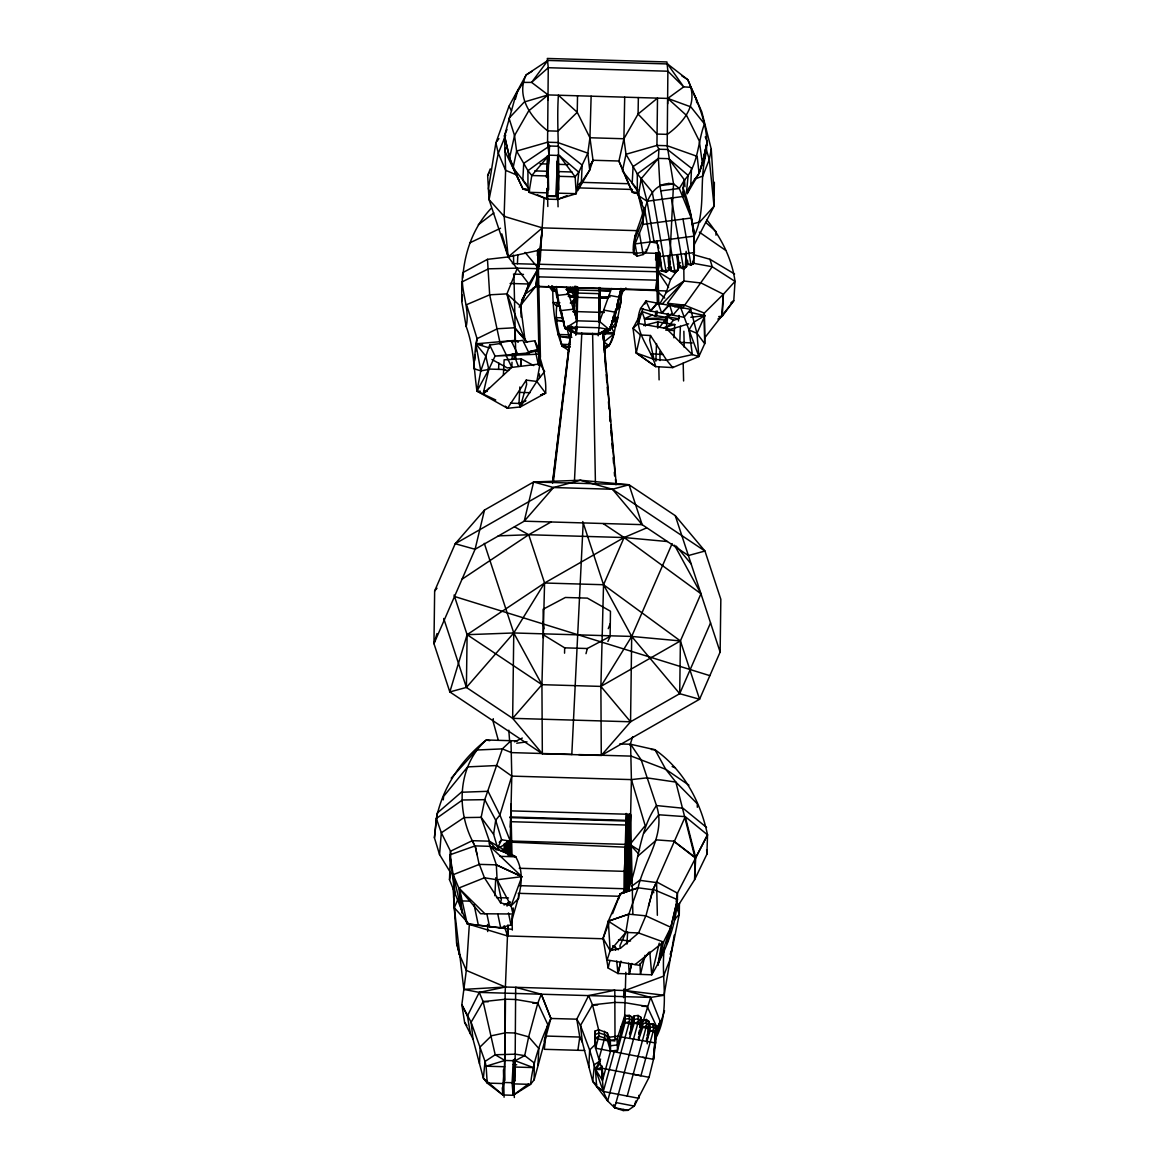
<?xml version="1.0" encoding="UTF-8"?>
<svg xmlns="http://www.w3.org/2000/svg" width="1169" height="1169" viewBox="0 0 1169 1169"><rect width="100%" height="100%" fill="white"/><g stroke="black" fill="none" stroke-linecap="round" stroke-linejoin="round"><path stroke-width="1.5" d="M462.792 277.901C464.429 252.431 473.372 226.874 491.331 208.199M628.922 889.375L631.406 779.606L630.602 744.258L641.211 759.923L656.467 805.558C639.341 829.946 639.282 861.042 628.849 888.367L620.14 893.964L608.318 921.172L603.072 938.312L608.158 968.049L617.963 973.499L651.747 974.814C666.228 950.192 677.888 922.151 677.436 893.131L707.523 834.856C700.669 801.554 683.324 769.64 654.991 749.738L630.602 744.258L619.731 743.952M547.647 183.08L549.021 155.17L547.574 142.223L548.261 67.714L547.311 58.45L666.929 61.957L667.879 71.221L667.192 145.73L673.519 183.854L669.603 263.551M576.419 321.431L576.814 287.019L576.536 295.538L576.77 293.024L599.229 293.682L598.864 322.089M599.259 287.676L599.2 297.949L608.114 297.569M543.41 638.011L543.117 609.254L565.372 597.476L587.393 598.119L610.466 611.226L610.116 636.418L607.909 641.43M599.259 287.559L599.244 290.336L609.926 290.803M604.125 312.488L576.58 311.597L576.77 293.024L576.668 304.072M605.337 331.718L605.367 329.76M714.361 182.276L714.054 206.226L693.714 245.651M434.649 590.915L433.962 643.666L449.831 691.931L542.328 753.713L601.275 755.452L699.573 699.252L720.133 652.054L720.835 599.302L704.951 551.037L675.273 515.661L629.039 484.755L580.321 480.254L533.634 481.964L484.492 510.064L455.209 543.731L434.649 590.915L437.001 588.226M511.072 929.209L467.191 923.875L449.495 879.702L450.503 851.222L441.327 832.781L436.344 818.49C442.759 787.102 461.185 759.748 486.333 739.977L517.487 740.898M514.492 526.81L528.709 534.744L544.579 583.01L541.934 684.669L542.328 753.713L512.65 718.336L466.402 687.43L467.103 634.679L454.054 595.036M710.547 622.902L679.7 693.685L630.559 721.784L512.65 718.336L513.775 632.97L484.302 543.351M582.761 521.564L603.54 584.734L600.881 686.408L601.275 755.452L630.559 721.784L631.684 636.433L672.131 543.614M646.486 527.964L624.1 537.535L544.579 583.01L513.775 632.97L466.402 687.43L449.831 691.931L467.103 634.679L544.579 583.01L603.54 584.734L680.402 640.933L699.573 699.252L679.7 693.685L680.402 640.933L700.962 593.75L674.513 545.178M548.042 100.286L548.129 94.923L531.617 82.4L523.23 82.414L516.187 93.783L504.511 135.765L505.622 170.294L504.117 216.338L508.194 256.946L528.899 284.009L520.673 306.263L521.155 317.033M667.674 103.793L667.762 98.43L683.719 86.857L691.011 87.339C700.655 109.009 710.62 133.047 705.258 157.099C699.047 183.401 706.324 212.29 693.728 236.854M523.756 342.342L534.803 340.778C539.654 358.05 547.034 374.65 545.602 393.149L520.307 406.958L507.521 408.273L476.967 391.133C473.796 369.243 474.029 347.704 466.183 326.516C470.376 308.075 459.899 290.701 462.807 272.625L487.473 259.343L508.194 256.946L540.516 249.932L634.811 252.694M603.642 938.78L507.58 935.974L507.916 925.234L505.14 993.153L505.008 1053.883L503.766 1083.575L487.225 1083.093L486.114 1066.201L504.891 1060.458L515.149 1060.751L524.706 1055.622L528.666 1036.859L537.784 1003.221L541.305 994.22L550.877 1018.462C541.159 1039.299 533.02 1061.335 530.551 1084.364L514.009 1083.882L515.149 1060.751L515.675 987.308L541.305 994.22L550.891 1018.418L534.204 1079.747L530.551 1084.364L513.118 1095.28L502.86 1094.973L487.225 1083.093L483.367 1078.256L473.007 1039.168L471.107 1022.247L461.843 1004.77L466.314 970.416L469.339 924.416L454.273 907.714L453.177 888.63M577.53 95.785L577.238 112.282L589.936 137.752L593.034 160.314L589.717 170.06L577.691 190.693M620.944 288.363L615.829 312.298L610.043 329.731L598.66 334.524L576.215 333.793L576.346 326.18M638.362 97.568L638.069 114.065L623.91 138.76L618.927 161.074L632.414 192.286L639.034 194.156M655.488 1039.811L655.677 1028.808L653.398 1027.142L650.022 1027.303L647.115 1035.31M615.011 1039.46L614.806 990.216L588.606 995.608L576.785 1019.178L580.482 1025.447L582.381 1042.368L592.741 1081.471L607.632 1100.95L614.631 1107.744L623.209 1110.55L628.016 1110.331L634.241 1106.093L649.073 1077.321L653.486 1059.377L655.546 1042.996L655.619 1026.046L653.325 1023.956L649.949 1023.679L648.181 1028.296M651.396 749.534L654.991 749.738L665.745 769.304L675.857 782.09L695.014 857.71L694.62 879.673L675.872 909.204M510.999 811.461L511.145 803.921M577.793 287.077L577.135 320.803L575.776 335.152L576.273 326.399M598.221 335.81L599.58 321.475L600.238 287.735M637.836 189.889L622.434 171.025L625.999 154.264L623.91 138.76L624.699 97.173M510.268 841.388L509.991 853.852L510.283 841.008L629.901 844.515L639.633 850.564M564.554 653.193L564.671 647.845L542.767 634.446M623.895 892.97L626.219 813.449M509.903 853.691L511.788 776.114L510.985 740.708L502.363 748.891L484.755 799.669L481.16 817.336L489.402 841.183L490.074 846.385L515.69 856.804C528.593 879.234 515.471 902.41 510.97 924.898L500.683 927.777L467.191 923.875L459.651 889.156L480.561 913.734L513.016 914.012L512.738 910.607M693.261 263.741C696.461 237.818 692.092 212.159 683.047 187.829L684.493 180.011C698.697 164.361 697.469 142.647 704.454 123.929L690.835 106.876L667.762 98.43L548.129 94.923L524.297 101.995L509.041 118.201L514.535 135.546L516.625 151.064L513.074 167.825L523.04 189.086L529.659 190.942M574.49 286.347L574.213 309.814M574.447 306.599L574.666 286.946M575.09 290.599L575.177 287.165M575.104 301.047L575.484 286.244M572.532 287.253L575.893 291.519L575.966 287.881L574.534 292.338L569.654 288.568L566.687 289.532M576.638 306.643L577.135 287.413M576.215 333.793L576.843 327.086L599.288 327.744L610.043 329.731L612.585 320.379L612.045 322.644M576.522 321.738L577.428 286.916M576.624 326.867L576.463 333.033L598.908 333.691L610.043 329.731L612.585 320.379L611.855 322.629M576.785 320.174L577.632 287.472M598.966 322.396L599.872 287.589M599.2 322.512L600.077 288.129M628.747 889.375L629.901 844.515L645.2 825.635L631.406 779.606L511.788 776.114L496.883 765.52L467.615 766.893L443.636 796.381L443.241 799.888M470.42 924.445L469.339 924.416L507.58 935.974L507.857 925.234M557.759 193.148L576.244 193.689L575.133 176.797L578.772 172.194L587.817 153.139L557.818 142.53L547.574 142.223L516.625 151.064L527.935 170.703L527.95 187.566L529.031 192.315L547.194 199.139L557.452 199.431L576.244 193.689L577.106 189.013L589.717 170.06L587.817 153.139L589.936 137.752L591.134 96.194M505.271 850.579L505.476 843.667L505.622 849.936L502.159 849.834M624.567 1020.332L625.824 972.287M626.964 944.099L627.636 931.898M656.569 312.138L656.467 315.718L655.224 316.112L641.942 311.524L633.028 328.241L636.228 352.965L655.648 366.628L672.745 367.592L698.901 356.501L704.717 343.701L704.293 313.087L684.581 305.167L667.367 303.253L683.967 281.042L683.807 268.592M664.387 947.854C660.324 978.307 671.371 1011.127 655.181 1039.256L664.562 1010.717M653.749 888.235L685.239 816.649L695.701 857.725L694.62 879.673L706.909 854.174L707.523 834.856L685.239 816.649L658.892 814.778L644.046 833M500.712 343.467L489.679 345.03L495.072 356.077L488.803 369.462L483.075 394.085L511.832 367.314L512.007 362.244M512.124 358.854L512.3 353.769M537.433 194.828L547.194 199.139L547.399 188.136L547.823 206.504M557.657 188.428L557.452 199.431L566.936 195.705M575.747 294.778L575.528 301.368L575.791 300.521M574.651 296.634L574.827 291.402M457.927 899.326L454.273 907.714L463.815 989.383L479.232 992.393L483.133 1001.628L471.107 1022.247L485.033 1061.452L483.367 1078.256L502.86 1094.973L504.058 1069.84M547.457 155.594L546.464 177.513M547.793 147.192L547.837 145.964M577.106 189.013L578.772 172.194L559.279 155.477L549.021 155.17L527.935 170.703L531.793 175.525L548.334 176.008L547.194 199.139L547.399 188.136L546.873 196.275L557.379 196.582L555.816 195.997L557.73 155.287M655.853 361.221L656.54 343.598M665.482 323.55L665.716 317.647L644.514 318.772L641.942 311.524L643.096 308.528M672.774 366.745L672.745 367.592L666.695 360.257L650.475 335.503L640.393 334.977L633.028 328.241L638.391 323.477L641.942 311.524M673.899 337.797L674.776 324.529L657.738 321.928L643.622 325.537M680.402 326.253L679.788 342.298L692.253 342.999M576.405 317.53L576.653 305.094M479.495 1063.658L480.254 1046.81L491.521 1035.763L505.826 1032.724L514.711 1032.987L528.666 1036.859L538.836 1048.535L537.93 1065.368M588.869 1066.859L589.629 1050.025L580.482 1025.447L592.508 1004.829L588.606 995.608M637.324 190.766L637.31 173.903L658.395 158.37L668.639 158.677L688.146 175.394L686.481 192.213L690.762 185.126L691.522 168.278L667.455 149.471L658.921 149.223L633.087 166.568L632.181 183.401L637.324 190.766L642.789 213.825L643.038 224.375L635.074 243.926L633.642 253.702L637.207 256.172L643.14 254.55L646.267 252.036L650.315 241.91L645.142 212.173L638.406 195.515L641.167 178.74L658.395 158.37L658.921 149.223L656.934 145.424L657.504 98.138L638.069 114.065L657.095 134.07L667.338 134.362C685.56 121.094 699.267 102.171 687.723 79.638L667.499 63.944L547.881 60.437L526.167 74.904L508.939 106.306L495.875 142.866L488.423 188.735L489.46 192.198M472.247 841.432L472.276 840.686C456.129 808.437 458.146 764.921 486.333 739.977L489.753 740.664M475.125 846.531L472.276 840.686L450.503 851.222L450.649 862.152M498.564 369.36L498.871 363.135M479.319 865.089L475.155 845.888L449.831 854.86L455.048 895.089L453.221 874.675L449.831 854.86M503.386 375.044L504.131 359.804L521.242 358.854L533.722 365.576M517.414 263.726L517.852 254.93M489.241 844.223L489.402 841.183L472.276 840.686L473.708 843.609M514.024 359.438L514.272 354.265M494.882 895.761L495.758 877.729M539.084 357.875L540.034 363.939L544.637 371.45L536.834 381.43L520.307 406.958L518.992 403.451L519.869 386.968M520.921 365.649L521.242 358.854L520.468 365.853M505.972 842.688L505.622 849.936L504.321 843.477M506.718 852.391L507.244 841.534M511.613 752.69L502.363 748.891L476.543 750.016L451.205 778.174M508.004 853.049L508.617 840.701M519.138 307.14L535.855 286.303L666.111 290.949M536.673 269.615L536.922 264.209L537.053 269.615M537.36 255.485L537.623 250.137M508.88 854.451L509.509 841.505M510.225 827.184L510.999 811.403M538.617 248.939L536.936 278.777M509.64 854.028L510.283 841.008L510.619 855.781M539.347 249.143L538.412 268.388L535.84 286.537L525.509 293.828L521.725 299.951M504.146 1068.758L502.86 1094.973L502.275 1087.798M504.628 1059.07L504.906 1080.39M528.578 1083.897L513.118 1095.28L512.095 1082.713L513.41 1059.611M513.118 1095.28L514.886 1059.377M557.365 194.332C560.609 161.264 556.239 128.4 558.387 95.23L577.238 112.282L557.978 131.162L547.72 130.855C530.945 118.011 515.675 96.413 526.167 74.904L532.07 71.338M557.452 199.431L558.592 176.314L575.133 176.797L559.279 155.477M574.476 480.503L581.811 333.063M571.802 754.589L583.185 522.908M626.058 826.074L626.657 813.785M624.831 891.626L624.363 871.343L627.154 814.705M624.582 891.786L628.367 814.749M655.619 259.883L655.97 252.796M519.109 885.649L626.043 888.791L629.711 814.106M657.241 253.629L656.554 267.672L538.748 264.223M626.876 891.026L630.617 814.91M656.846 280.765L658.235 252.446M627.651 890.486L629.901 844.515L638.274 853.516M658.965 252.65L658.03 271.749L655.458 289.868L664.752 298.08M623.588 997.639L624.027 988.886M647.217 1043.8L648.021 1027.434M685.326 267.686L686.145 251.32M706.617 219.684C721.054 237.073 732.013 259.021 735.038 281.408L723.377 294.252L722.296 316.2L717.883 319.064M715.969 235.188L716.159 231.681L705.725 222.417M538.427 268.11L540.736 249.932L544.111 197.59M549.021 155.024L548.48 164.04L539.917 163.806M569.098 350.612L562.172 346.258C554.705 327.408 552.455 306.497 552.849 286.303M575.864 291.49L576.127 287.326M514.944 1059.056L515.149 1080.697M645.785 916.423L653.033 889.273L656.759 881.996L677.436 893.131L676.193 901.913M653.003 889.799L638.128 887.812L620.14 893.964L612.556 913.676M656.715 882.61L639.618 880.315L631.552 886.35M614.149 318.45L613.886 322.089L617.393 319.444L620.403 304.524L621.85 289.97M642.702 1057.287L653.486 1059.377L655.531 1031.832M693.86 251.145L694.225 246.264L693.495 263.595L691.054 265.115L687.752 264.34L685.312 253.688L659.491 256.639L659.389 252.153L659.959 255.543M449.495 879.702L450.81 873.082L439.559 854.583L441.327 832.781L464.005 817.599L481.16 817.336L493.61 834.315L497.541 847.642M693.802 255.704L694.298 249.45M640.393 334.977L636.228 352.965L655.721 366.628C650.724 347.178 631.508 330.462 640.554 308.558L645.975 301.003L690.704 309.347L696.958 333.326L704.717 343.701L704.702 337.87L721.609 316.185L723.377 294.252L701.166 283.015L683.967 281.042L666.184 292.586L659.506 304.451M490.235 168.877L487.663 175.628L489.051 199.621L504.117 216.338L542.358 227.882L535.84 286.361M518.262 341.655L514.959 340.384L475.812 343.847L473.708 368.63L480.795 370.88L488.803 369.462L485.836 356.165L475.812 343.847L477.054 338.674L466.577 304.685L489.679 294.822L506.937 293.872L520.673 306.263L525.027 340.077L514.681 327.773L506.937 293.872L517.312 268.139L658.03 271.749L662.852 269.834M657.343 326.531L657.738 321.928L657.826 328.255M540.312 249.932L542.358 227.882L638.42 230.702M439.559 854.583L434.43 837.808L436.344 818.49L462.413 800.005L484.755 799.669L495.7 820.229L501.603 839.78L498.432 846.327M678.415 320.993L678.897 316.331M540.312 250.034C542.898 272.202 523.668 287.925 520.541 308.484M466.183 326.516L461.74 301.412L462.413 295.129M474.614 360.461L475.213 355.011M475.622 351.387L477.054 338.674L497.424 328.737L514.681 327.773L527.394 342.225M625.926 287.939L621.601 293.258L620.403 304.524M659.959 255.105L658.03 271.749L668.566 287.253M617.013 305.518L620.184 305.606L621.528 293.945M553.317 482.315L571.743 326.692M573.468 312.225L576.463 286.887M689.564 312.269L704.922 315.572L696.958 333.326L698.901 356.501L692.355 354.616L666.228 328.401L668.157 313.394M552.689 482.899L571.539 326.093M573.497 309.873L576.317 286.449M552.469 482.914L571.334 326.984M573.526 308.864L576.156 287.106M655.224 316.112L655.838 311.261M657.08 310.881L656.467 315.718L666.871 317.427L671.868 313.555M643.841 207.41C641.503 223.089 631.172 237.219 633.642 253.702L646.267 252.036L646.209 249.406M659.93 256.771L658.03 271.749L670.538 279.523L666.184 292.586M633.569 250.093L634.972 239.25L642.921 219.567L644.762 209.207M654.099 1050.449L654.786 1045.13M678.868 316.127L678.502 318.816L673.505 320.277L666.228 328.401M577.881 1050.303L579.795 1037.049L576.785 1019.178L550.877 1018.462M515.383 99.19L518.042 89.721M493.61 834.315L495.7 820.229L499.908 814.998L511.788 776.114M473.007 1039.168L470.42 1033.834L467.41 1015.963L479.232 992.393L650.68 997.42L664.094 995.257L674.25 935.185M678.561 908.722L679.423 903.432L679.277 914.304L670.012 959.53L663.466 976.188L625.05 990.523L505.432 987.016L463.815 989.383M605.367 334.539L605.498 333.764M679.057 315.425L678.502 318.816L667.587 316.843L673.505 320.277M608.757 923.525L603.072 938.312L610.16 950.645L620.388 948.307L619.921 945.794L625.839 932.409L628.82 914.158L608.318 921.172L610.16 950.645L607.12 959.954L639.399 965.302L648.853 952.311M434.43 837.808L437.162 813.156L461.302 792.261L488.043 791.296L499.908 814.998L510.283 841.125L497.848 848.533M638.493 1036.976L638.566 1039.972L641.123 1024.555L640.948 1017.322L638.113 1015.452L634.022 1015.978L632.005 1021.005M667.47 313.877L666.871 317.427L659.754 327.115M620.739 290.818L616.881 305.796M648.503 906.238L653.033 889.273L677.421 899.589L670.874 927.309L657.796 965.214L661.756 942.565M638.742 1033.864L639.311 1030.634M639.896 1027.405L641.036 1020.932L638.186 1018.637L634.095 1019.602L629.477 1033.907M650.475 335.503L649.672 340.062L653.982 359.336L666.695 360.257L692.355 354.616L688.994 329.979L680.446 306.965L669.574 304.788L661.683 313.117L658.089 302.8L650.505 311.027L640.554 308.558M545.602 393.149L540.619 395.078L545.602 393.149L536.834 381.43L540.034 363.939L539.216 349.823L534.803 340.778M630.705 1027.2L631.318 1023.839M639.925 315.294L638.391 323.477L670.641 329.278L688.614 323.857M489.679 345.03L480.795 370.88L476.967 391.133L495.744 400.003M681.644 75.737L687.723 79.638L701.824 111.961L711.263 149.179L709.305 159.422L702.759 176.081L694.415 179.193M617.115 304.656L620.593 291.271L622.96 288.568M634.022 1015.978L634.183 1023.211L629.58 1038.408L632.005 1024.088L631.844 1016.869L629.258 1015.379L624.904 1015.525L620.944 1027.098L621.177 1036.932L646.632 1041.389L649.19 1028.662L649.029 1021.443L646.369 1019.485L642.585 1020.186L639.75 1026.82M639.969 1022.13L640.948 1017.322M504.979 151.239L505.695 147.791L504.979 151.239L523.04 189.086L526.43 189.656M544.199 1041.258L547.75 1024.497L537.784 1003.221L515.734 999.495L505.476 999.203L483.133 1001.628L495.203 1054.759L504.891 1060.458L505.476 999.203M655.341 1036.07L657.124 1027.697L660.266 1021.618L650.68 997.42L625.05 990.523L664.094 995.257M648.371 1028.442L649.116 1025.052L646.428 1022.67L642.658 1023.81L639.063 1033.82M689.856 187.215L687.065 193.893L699.091 173.275L702.408 163.514L707.245 141.712L705.228 136.861M526.196 184.088L513.074 167.825L509.567 157.859L514.535 135.546L528.695 110.865L548.129 94.923M700.713 166.656L702.408 163.514L707.245 141.712L702.408 163.455L699.091 173.275L690.762 185.126M648.284 1024.716L649.029 1021.443L642.585 1020.186L642.745 1027.419L638.566 1039.972M608.158 968.049L609.78 960.947M612.191 950.295L612.994 946.744M518.495 894.665L518.773 898.26L511.087 905.843L500.566 902.789L501.34 899.443L497.088 879.76L496.328 864.855L521.856 876.677L511.087 905.843L513.016 914.012L512.694 910.432M613.667 315.732L613.009 318.523L614.762 312.444M616.721 961.035L617.963 973.499L620.739 961.649M659.243 943.149L651.747 974.814L649.803 951.99M677.421 899.589L666.988 943.515L670.874 927.309L645.814 915.824L628.761 914.158L608.318 921.172L625.839 932.409L638.566 932.964L663.51 942.024L670.874 927.309M645.04 955.307L640.48 974.376L639.969 963.767M484.492 510.064L475.082 549.284L433.962 643.666L437.001 633.569M533.634 481.964L524.223 521.184L475.082 549.284L455.209 543.731L553.507 487.531L580.321 480.254L612.454 489.256L704.951 551.037L688.38 555.538L642.132 524.647L612.454 489.256L553.507 487.531L533.634 481.964L629.039 484.755L642.132 524.647L524.223 521.184L553.507 487.531M628.586 963.198L629.229 973.938L631.698 963.68M617.963 973.499L620.958 961.108M604.241 349.151C614.923 344.022 613.696 328.971 617.393 319.444L614.821 317.573L616.326 310.603L619.921 306.921L616.735 306.833M629.229 973.938L631.786 963.461M657.796 965.214L663.51 942.024L634.986 964.615M601.728 333.238L604.782 333.633L610.043 329.731L611.548 323.813M585.99 653.676L587.335 648.517L610.116 636.418M643.052 1021.56L650.68 997.42M629.258 1015.379L629.404 1021.75L607.632 1100.95L603.306 1091.451L601.597 1068.145L595.576 1048.184L598.893 1036.114L598.747 1029.728L607.354 1032.899L610.335 1040.454L610.569 1051.077L602.488 1080.434L595.489 1069.401L589.629 1050.025L595.883 1043.873M598.864 1059.114L604.665 1038.072L604.505 1031.263M614.207 1051.793L603.306 1091.451L638.946 1098.334L638.873 1095.353M616.94 1052.319L625.079 1022.758L624.904 1015.525L631.844 1016.869M628.016 1110.331L614.631 1107.744L638.259 1021.823L638.113 1015.452M623.209 1110.55L623.515 1109.469M627.198 1096.069L646.501 1025.856L646.369 1019.485M653.325 1023.956L653.471 1030.327L640.933 1075.743L601.597 1068.145M520.307 406.958L526.634 384.44L526.24 380.115L536.834 381.43M614.456 313.672L615.888 308.821M569.975 347.193L562.172 346.258C558.402 331.207 553.434 314.709 558.314 299.439M618.606 898.976L620.14 893.964L638.055 887.841C644.104 860.735 666.315 834.666 656.467 805.558L682.988 808.217L706.544 827.433M635.79 1101.037L634.241 1106.093L616.048 1102.572M576.755 296.926L577.194 295.538M574.461 306.044L572.43 301.529M576.58 311.597L577.048 310.136M599.653 296.195L599.039 312.255L599.492 310.793M629.93 745.296L632.677 736.718M607.354 1032.899L607.529 1040.761L610.569 1051.077L617.51 1050.273L617.027 1039.241L620.944 1027.098M646.632 1041.389L650.11 1030.912L649.949 1023.679L655.619 1026.046L655.546 1042.996L646.632 1041.389L646.559 1038.408M507.025 906.136L508.647 901.445M638.084 887.899L628.82 914.158M670.188 954.284L671.97 949.286M608.128 328.694L598.908 333.691L608.128 328.694L599.58 321.475L611.504 288.495M655.341 1032.505L660.251 1021.662M644.82 304.013L645.975 301.003L650.505 311.027L684.04 317.281L690.704 309.347M519.109 180.523L509.567 157.859L504.511 135.765L507.01 129.452M608.245 628.674L610.233 623.662M602.444 333.676L613.857 333.998L609.195 345.703L604.227 347.602M455.019 893.423L453.645 896.813L456.582 942.974L460.031 956.695M521.096 303.151L528.899 284.009L538.412 268.388L525.042 252.387M505.709 135.166L498.301 153.241L489.051 199.621L508.194 256.946L542.358 227.882M578.392 189.013L581.183 182.335L628.484 183.723L632.414 192.286L637.5 193.148M645.814 915.824L638.566 932.964L620.388 948.307M667.397 541.539L624.1 537.535L603.54 584.734L631.684 636.433L679.7 693.685M487.663 175.628L489.124 172.603M600.618 1059.07L595.489 1069.401L596.599 1086.293L603.306 1091.451L595.489 1069.401L599.887 1063.848M701.999 163.426L705.258 157.099M707.523 834.856L695.701 857.725L673.768 841.154L656.583 839.897L637.953 856.044M593.034 160.314L589.658 166.597L593.034 160.255L618.942 161.015M488.803 369.462L476.967 391.133L480.371 391.235M621.601 293.258L619.175 297.452L618.167 304.817L620.184 305.606M698.901 356.501L688.994 329.979L693.524 322.381L704.922 315.572L701.473 315.747M668.639 158.677L684.493 180.011L679.306 188.457L660.836 190.898M631.684 636.433L600.881 686.408L541.934 684.669L467.103 634.679L513.775 632.97L631.684 636.433L680.402 640.933L600.881 686.408L630.559 721.784M526.24 380.115L507.521 408.273L505.315 406.154M682.798 307.812L712.242 266.751L709.948 259.284L693.027 254.506M496.883 141.449L498.915 138.6M670.538 279.523L680.679 265.655M547.881 60.437L531.617 82.4L548.261 67.714L667.879 71.221L683.719 86.857L667.499 63.944M611.679 328.065L614.163 332.697L605.776 332.449L611.679 328.065L616.94 321.314L612.088 321.168M721.609 316.185L733.767 300.711L735.038 281.408L712.242 266.751L692.632 263.142M650.505 311.027L656.846 303.195M610.16 950.645L625.839 932.409M679.832 307.169L672.862 315.192L669.574 304.788M512.65 718.336L541.934 684.669L513.775 632.97M661.683 313.117L668.96 304.977M692.866 223.761L699.734 222.066L714.054 206.226L709.305 159.422L705.74 147.674M674.513 919.579L679.277 914.304L676.003 906.004M499.221 842.381L501.603 839.78L510.283 841.125M560.784 309.756L556.751 296.692L558.022 295.333L568.704 294.135M662.209 303.998L683.967 281.042M483.075 394.085L489.329 387.83M704.293 313.087L723.377 294.252M578.889 184.366L581.388 181.911L582.147 165.077L558.095 146.257L549.547 146.008L523.712 163.368L522.821 180.201L527.95 187.566M571.583 301.982L576.741 297.277L568.236 296.4M656.788 241.062L661.99 271.018L666.213 272.26L669.048 270.083L668.025 255.675L671.123 271.091L675.054 272.698L678.166 270.156L677.129 254.623L680.066 267.394L683.675 269.162L686.627 266.532L686.466 259.299M688.146 204.823L691.288 218.004L679.306 188.457L673.519 183.854C651.367 180.333 642.979 206.898 643.038 224.375L691.288 218.004L693.918 236.153L635.074 243.926L637.207 256.172M530.215 351.27L535.475 351.431L538.091 349.283L540.034 363.939L507.361 367.943L491.988 359.526M613.857 333.998L603.891 342.006L609.195 345.703L606.156 345.615M615.084 321.256L617.393 319.444L612.629 319.312M478.296 224.769L493.873 212.89M730.932 302.698L733.767 300.711L722.296 316.2L718.716 316.594M556.327 286.463L560.214 310.662L565.007 328.416L577.135 320.817L599.58 321.46M514.974 1080.784L512.095 1082.713L503.547 1082.465M461.653 579.473L528.709 534.744L550.906 522.061M600.208 1060.838L594.407 1064.652L592.741 1081.471L596.643 1084.803M532.947 288.29L535.84 286.537L655.458 289.868M519.065 403.422L525.699 400.85L519.065 403.422L510.502 403.203M645.449 326.005L644.514 318.772L652.214 314.987M514.535 741.847L522.309 738.048M469.617 242.947L500.522 228.247M504.029 904.981L510.575 902M548.524 285.66L552.557 291.227L554.325 290.438L552.601 287.501M598.66 334.451L610.043 329.731M667.66 267.906L670.874 266.62M677.289 264.062L680.504 262.777M459.651 889.156L462.12 912.887L453.221 874.675L479.348 864.359L496.401 864.855L490.045 846.327L475.155 845.888L477.04 854.612M645.843 1057.901L595.576 1048.184L594.948 1031.131L598.747 1029.728M602.313 1067.312L595.489 1069.401L602.196 1069.606M539.216 349.823L528.914 352.892L495.072 356.077L539.318 354.134M663.524 327.758L674.776 324.529M529.542 351.708L538.091 349.283M612.454 489.256L629.039 484.755M701.458 316.317L704.922 315.572L690.835 317.296M608.844 1037.283L618.752 1036.041M479.232 992.393L505.432 987.016L466.314 970.416L459.008 953.349M681.118 305.796L684.581 305.167L674.484 306.804M617.027 1039.241L610.335 1040.454L614.894 1040.965M511.744 341.903L522.777 340.34L529.002 353.082L527.161 353.053M675.054 272.698L659.915 185.652L673.519 183.854M680.066 267.394L686.627 266.532L685.312 253.688L694.371 252.621L693.758 228.919M516.727 743.206L527.014 741.847M462.12 912.887L458.803 888.045L484.463 877.787L497.088 879.76L521.856 876.677L490.045 846.327L515.69 856.804L500.054 856.336M693.524 252.723L694.371 252.621M631.406 779.606L646.895 777.853L675.857 782.09L697.279 803.775L697.323 807.297M560.214 310.662L573.468 309.186L577.135 320.817L566.497 287.179M598.791 1030.43L592.508 1004.829L614.85 1002.403L625.108 1002.71L647.158 1006.436L657.124 1027.697M576.215 333.866L565.007 328.416L561.281 311.392L565.007 328.416L576.463 333.092L567.52 327.51L576.843 327.086M498.184 535.87L528.709 534.744L624.1 537.535L700.962 593.75M517.312 268.139L488.51 268.826L461.726 282.05L461.74 301.412M567.9 291.344L575.075 291.271L568.163 290.993M573.351 311.378L576.785 311.378L573.482 311.232M566.103 289.517L576.785 289.678M666.286 320.174L666.228 316.741M604.212 312.108L599.244 312.035L604.271 312.342M599.639 296.78L610.086 296.955M462.369 900.948L469.675 901.109M537.214 276.819L656.832 280.18M510.575 821.69L627.855 825.08M513.162 1064.681L516.698 1064.784M589.936 137.752L623.91 138.76M534.701 170.893L548.232 171.288M558.49 171.595L572.006 171.989M578.407 187.888L632.473 189.466M523.04 189.086L526.445 189.188M632.414 192.286L637.529 192.447M547.516 192.856L529.031 192.315L531.793 175.525L549.021 155.17L549.547 146.008L547.574 142.223M546.931 195.734L555.816 195.997M504.117 216.338L505.198 216.367M698.653 222.037L699.734 222.066M643.856 252.957L660.149 253.439M512.285 263.58L535.154 264.238M513.439 274.101L523.493 274.408M510.108 283.468L528.899 284.009M566.38 289.678L610.32 290.979M552.557 291.227L556.006 291.329M567.944 291.68L575.864 291.914M569.478 297.072L608.275 298.212M559.893 302.756L552.981 302.552L556.386 305.854L559.717 306.161M570.282 303.049L573.731 303.151M573.175 311.728L576.58 311.831M613.024 317.325L617.787 317.471L615.566 326.925L609.633 326.75M562.216 317.822L554.939 317.617L556.707 320.408L563.867 321.285M565.007 328.416L576.302 328.752M571.057 334.86L557.832 334.466L559.469 336.336L569.259 338.06L567.082 328.124M570.384 344.577L561.295 344.3L569.23 347.894M487.911 369.039L505.183 369.55M503.62 370.237L508.705 370.398M483.791 391.337L487.195 391.44M519.547 392.389L529.995 392.696M564.671 647.845L587.335 648.517M511.613 752.617L571.436 754.356M578.684 754.575L631.245 756.124L665.745 769.304L688.892 785.13M509.918 816.926L625.926 820.331L627.519 890.573M509.742 817.628L629.375 821.12M519.241 868.26L624.363 871.343M518.188 893.321L619.512 896.287M496.504 897.617L508.486 897.967M483.133 1001.628L488.247 1001.775M532.655 1003.075L537.784 1003.221M592.508 1004.829L597.622 1004.975M642.029 1006.275L647.158 1006.436M584.719 1050.493L544.316 1049.309L545.806 1036.041L579.795 1037.049L582.381 1042.368M504.584 1066.742L486.114 1066.201L485.033 1061.452L495.203 1054.759L515.266 1054.175L524.706 1055.622L534.189 1062.899L534.204 1079.747M514.842 1067.034L533.312 1067.575L515.149 1060.751M557.379 164.303L567.988 164.639M568.47 295.757L577.179 296.122M556.386 305.854L559.995 306M567.52 327.51L576.595 327.875M556.707 320.408L563.648 320.701M509.421 842.104L625.108 847.174L626.043 888.791M567.769 291.753L574.812 292.075M562.172 346.258L570.194 346.652M644.514 318.772L665.687 319.97M665.672 330.067L674.192 330.549M650.709 353.783L663.013 354.485M574.783 288.948L569.654 288.568L574.637 297.043L566.921 293.93M559.469 336.336L571.875 337.242M618.503 939.818L630.544 941.001M480.795 370.88L475.812 343.847L482.622 344.709M650.315 241.91L657.153 243.123M609.034 295.319L618.81 297.116L619.175 298.533M603.701 310.077L615.829 312.298M654.713 1042.836L655.546 1042.996M633.203 1074.253L649.073 1077.321M507.361 854.714L515.69 856.804L489.402 841.183L496.883 850.097M475.812 343.847L489.446 347.967M454.522 596.482L709.846 675.653M498.944 927.572L500.756 928.157L497.848 914.304M636.228 352.965L653.982 359.336M672.146 766.572L675.419 767.814M688.994 329.979L696.958 333.326M517.019 175.145L505.622 170.294L498.301 153.241L495.875 142.866M496.328 864.855L521.856 876.677M518.115 342.079L514.959 340.384L514.681 327.773M709.948 259.284L734.6 273.999M603.219 523.595L624.1 537.535M699.296 232.12L725.642 250.356M631.932 1020.479L629.331 1018.564L624.991 1019.134L617.378 1044.954L610.452 1045.773L607.442 1036.83L604.578 1034.667L598.82 1032.914L595.021 1034.74L595.474 1043.508M612.761 945.633L618.299 949.812M596.599 1086.293L600.866 1089.537M673.768 841.154L695.014 857.71M667.762 98.43L686.598 115.497L699.296 140.967L702.408 163.499M484.989 913.822L458.803 888.045L453.221 874.675M551.739 285.704L555.421 289.357L556.751 296.692M676.252 546.142L691.157 563.911M699.091 173.275L697.177 156.354L667.192 145.73L656.934 145.424L625.999 154.264L637.31 173.903L652.273 192.023L666.213 272.26M570.384 287.223L574.534 292.338L574.447 288.056M467.425 1016.022L461.843 1004.77L464.634 1022.568L466.899 1025.403M500.566 902.789L484.463 877.787L479.348 864.359M508.939 106.306L511.525 110.704M497.088 879.76L511.087 905.843M642.263 202.924L638.406 195.515L647.027 201.243L683.237 196.465L683.047 187.829M552.002 287.764L553.58 290.774M464.634 1022.568L470.42 1033.834M694.371 94.879L696.417 99.058L696.68 102.697M517.838 354.353L511.262 340.895L500.215 342.459L506.352 355.011M505.943 355.274L511.832 367.314M567.739 326.063L571.217 333.662M618.927 161.074L628.484 183.723M506.937 293.872L525.027 340.077M513.542 353.696L518.393 366.408M683.134 191.994L690.47 213.795L693.831 232.543M504.146 925.746L507.58 935.974M675.273 515.661L720.133 652.054M443.723 618.489L466.402 687.43M501.793 233.873L504.365 242.553M498.169 739.699L493.303 722.237L493.26 718.672M504.789 244.146L508.194 256.946M641.167 178.74L647.027 201.243L654.012 241.428M456.582 942.974L460.016 956.52M613.827 1104.559L614.631 1107.744M504.511 135.765L509.567 157.8M535.475 351.431L538.456 365.342M508.457 912.96L510.97 924.898M486.888 913.968L489.694 927.309M474.044 904.616L478.355 925.176M653.033 889.273L653.734 892.795M669.793 260.965L670.422 264.223M691.054 265.115L683.003 219.1M668.756 183.358L668.946 184.454M671.298 198.029L683.675 269.162M639.428 233.215L643.14 254.55M658.205 244.979L658.805 248.573M660.514 258.933L661.99 271.018L669.048 270.083L668.873 262.864M542.884 621.689L544.023 628.79M500.42 344.665L489.679 294.822L487.473 259.343M615.318 946.773L615.668 950.339M685.706 254.36L686.539 262.908M685.955 254.024L686.291 257.545M603.175 332.829L616.224 484.375M602.985 332.449L610.554 421.293M610.861 424.917L615.186 475.695M615.493 479.319L615.961 484.755M602.736 332.975L603.336 340.223M603.788 345.644L604.388 352.877M604.987 360.11L605.586 367.358M606.2 374.591L606.799 381.825M607.252 387.246L607.851 394.479M608.45 401.727L609.049 408.96M609.648 416.193L610.101 421.614M610.861 430.66L611.314 436.095M611.913 443.329L612.366 448.75M613.111 457.795L613.564 463.231M614.324 472.276L614.616 475.885M601.757 1066.756L602.649 1078.534M601.991 1065.923L602.59 1074.369M508.793 730.187L509.728 742.388M668.61 261.374L668.96 266.474M603.511 331.222L605.367 358.182M684.493 180.011L684.946 186.762M677.348 255.061L678.093 266.547M711.263 149.179L714.201 195.355M677.567 255.675L678.166 270.156L671.123 271.091L671.035 267.482M706.646 849.731L706.909 854.174M658.395 158.37L659.915 185.652M602.619 1076.181L602.24 1069.255L602.459 1078.841M594.948 1031.131L595.576 1048.184M675.068 914.246L675.258 919.608M504.102 845.333L504.248 850.521M693.422 260.395L693.495 263.595L687.752 264.34L687.679 260.731M683.865 331.236L684.23 347.266M683.193 363.15L683.602 380.962M657.621 253.264L658.731 302.566M659.842 351.504L660.047 360.578M656.218 252.606L657.373 303.896M658.819 367.212L659.097 379.881M656.627 883.223L657.358 915.283M634.884 235.422L635.074 243.926M653.398 1055.768L653.486 1059.377M632.867 914.026L630.602 814.325L510.985 810.877L511.964 854.247M629.214 814.428L630.763 882.58M627.943 869.385L628.411 889.814M558.241 160.694L558.899 189.963M557.043 161.176L558.066 206.811M547.983 160.387L548.641 189.67M546.902 166.334L547.15 177.235M537.988 249.815L540.429 357.363M537.214 276.673L539.216 364.933M539.42 373.875L539.493 377.455M513.483 255.047L513.688 264.062M513.936 275.08L515.836 358.81M513.191 907.933L513.264 911.513M511.978 915.59L512.3 930.086M513.615 1066.435L514.331 1097.53M506.864 841.885L507.098 851.996M503.444 1069.767L504.073 1097.223M487.546 924.416L487.707 931.547M592.61 333.37L595.43 482.943M704.322 314.856L704.702 337.87M655.751 1031.993L655.385 1033.688L655.751 1031.993L653.471 1030.327L650.11 1030.912L655.751 1031.993M598.893 1036.114L595.109 1038.364L607.529 1040.761L604.665 1038.072L598.893 1036.114M646.501 1025.856L642.745 1027.419L649.19 1028.662L646.501 1025.856M638.259 1021.823L634.183 1023.211L641.123 1024.555L638.259 1021.823M629.404 1021.75L625.079 1022.758L632.005 1024.088L629.404 1021.75M693.495 263.595L693.29 261.944L693.495 263.595"/></g></svg>
